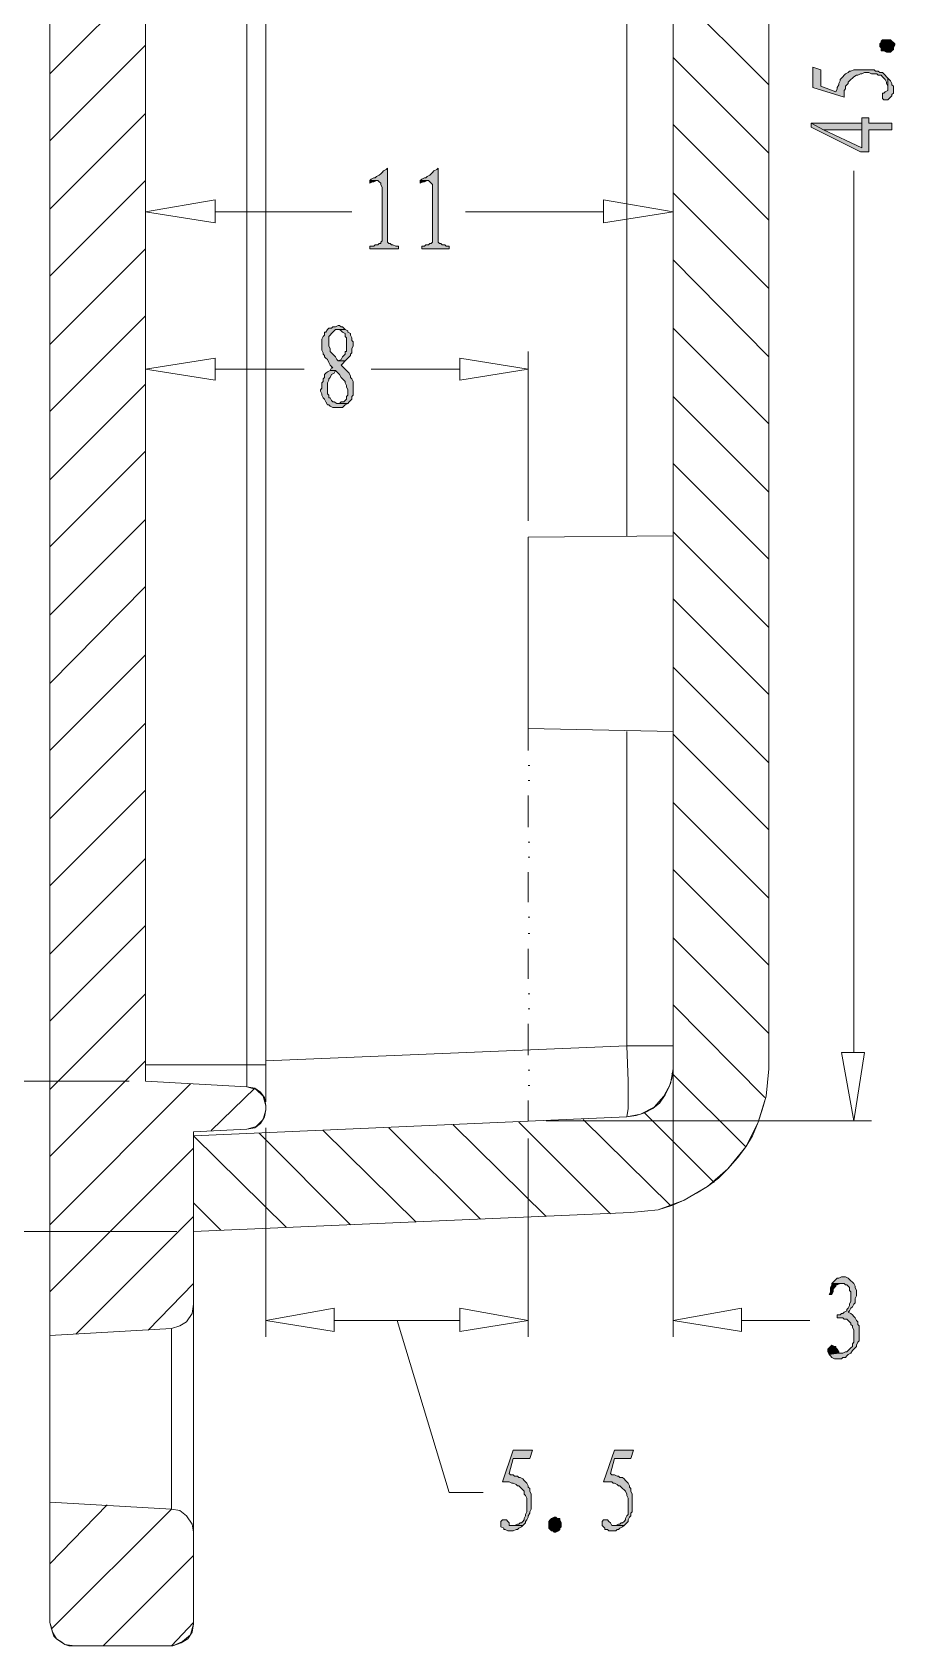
# Model space of a CAD drawing. Header units: millimetres. Extents: x 0 to 282, y 0 to 196.
# Drawn here: x 18.72 to 45.42, y 72.35 to 122.32 of the extents above; entities that cross this region are included whole.
import ezdxf

# ---------------------------------------------------------------- set-up
doc = ezdxf.new("R2010")
doc.units = ezdxf.units.MM

msp = doc.modelspace()

# ---------------------------------------------------------------- hatches: boundary and pattern name
h = msp.add_hatch(color=42)
h.dxf.hatch_style = 2
h.paths.add_polyline_path([(45.381227, 122.004561), (45.423561, 121.962227), (45.423561, 121.919894), (45.381227, 121.835228), (45.381227, 121.792894), (45.338894, 121.750561), (45.296561, 121.708227), (45.211894, 121.708227), (45.169561, 121.708227), (45.084894, 121.750561), (45.000227, 121.750561), (45.000227, 121.792894), (45.000227, 121.835228), (44.957894, 121.877561), (44.957894, 121.962227), (45.000227, 122.004561), (45.000227, 122.046894), (45.042561, 122.089227), (45.127227, 122.089227), (45.169561, 122.089227), (45.254227, 122.089227), (45.296561, 122.089227), (45.338894, 122.046894)])
h = msp.add_hatch(color=42)
h.dxf.hatch_style = 2
h.paths.add_polyline_path([(42.883561, 121.242561), (42.883561, 120.607561), (43.857227, 120.311227), (43.857227, 120.395894), (43.857227, 120.438227), (43.857227, 120.522894), (43.899561, 120.565227), (43.899561, 120.649894), (43.941894, 120.692228), (43.984227, 120.734561), (43.984227, 120.776894), (44.026561, 120.819227), (44.068894, 120.861561), (44.111227, 120.903894), (44.153561, 120.946227), (44.238227, 120.988561), (44.280561, 120.988561), (44.365227, 121.030894), (44.407561, 121.030894), (44.492227, 121.073227), (44.576894, 121.073227), (44.619227, 121.073227), (44.703894, 121.030894), (44.788561, 121.030894), (44.873227, 121.030894), (44.915561, 120.988561), (45.000227, 120.988561), (45.042561, 120.946227), (45.084894, 120.903894), (45.127227, 120.861561), (45.169561, 120.776894), (45.169561, 120.734561), (45.211894, 120.649894), (45.211894, 120.607561), (45.211894, 120.522894), (45.211894, 120.903894), (45.169561, 120.946227), (45.127227, 120.988561), (45.084894, 121.030894), (45.042561, 121.073227), (44.957894, 121.073227), (44.915561, 121.115561), (44.830894, 121.115561), (44.788561, 121.157894), (44.703894, 121.157894), (44.619227, 121.157894), (44.534561, 121.157894), (44.449894, 121.157894), (44.365227, 121.157894), (44.280561, 121.157894), (44.238227, 121.157894), (44.153561, 121.157894), (44.068894, 121.115561), (44.026561, 121.115561), (43.984227, 121.073227), (43.899561, 121.030894), (43.857227, 120.988561), (43.814894, 120.946227), (43.772561, 120.903894), (43.730227, 120.861561), (43.730227, 120.819227), (43.687894, 120.734561), (43.687894, 120.692228), (43.645561, 120.607561), (43.645561, 120.565227), (43.603227, 120.480561), (43.137561, 120.649894), (43.137561, 121.157894)])
h = msp.add_hatch(color=42)
h.dxf.hatch_style = 2
h.paths.add_polyline_path([(45.042561, 120.353561), (45.042561, 120.311227), (45.042561, 120.268894), (45.084894, 120.226561), (45.169561, 120.226561), (45.211894, 120.226561), (45.254227, 120.268894), (45.296561, 120.311227), (45.338894, 120.353561), (45.338894, 120.395894), (45.381227, 120.438227), (45.381227, 120.522894), (45.381227, 120.607561), (45.381227, 120.649894), (45.338894, 120.692228), (45.338894, 120.734561), (45.296561, 120.819227), (45.254227, 120.861561), (45.211894, 120.903894), (45.211894, 120.522894), (45.127227, 120.480561), (45.084894, 120.438227), (45.042561, 120.438227), (45.042561, 120.395894)])
h = msp.add_hatch(color=42)
h.dxf.hatch_style = 2
h.paths.add_polyline_path([(42.841227, 119.506894), (42.841227, 119.379894), (44.365227, 118.617894), (44.619227, 118.617894), (44.619227, 119.295227), (45.338894, 119.295227), (45.338894, 119.506894), (44.619227, 119.506894), (44.619227, 119.676227), (44.407561, 119.676227), (44.407561, 119.506894), (44.407561, 118.744894), (43.222227, 119.295227)])
h = msp.add_hatch(color=42)
h.dxf.hatch_style = 2
h.paths.add_polyline_path([(42.841227, 119.506894), (43.222227, 119.295227), (44.407561, 119.295227), (44.407561, 118.744894), (44.407561, 119.506894)])
h = msp.add_hatch(color=42)
h.dxf.hatch_style = 2
h.paths.add_polyline_path([(29.717894, 118.109894), (29.675561, 118.067561), (29.590894, 118.025228), (29.548561, 117.982894), (29.506227, 117.940561), (29.463894, 117.898227), (29.379227, 117.855894), (29.336894, 117.813561), (29.294561, 117.813561), (29.209894, 117.771227), (29.167561, 117.728894), (29.421561, 117.728894), (29.463894, 117.686561), (29.506227, 117.644227), (29.506227, 117.601894), (29.548561, 117.517227), (29.548561, 115.866227), (29.506227, 115.823894), (29.506227, 115.781561), (29.463894, 115.781561), (29.421561, 115.739227), (29.336894, 115.739227), (29.294561, 115.696894), (29.167561, 115.696894), (29.167561, 115.612227), (30.056561, 115.612227), (30.056561, 115.696894), (29.971894, 115.696894), (29.887227, 115.739227), (29.844894, 115.739227), (29.802561, 115.781561), (29.760227, 115.781561), (29.717894, 115.823894), (29.717894, 115.866227)])
h = msp.add_hatch(color=42)
h.dxf.hatch_style = 2
h.paths.add_polyline_path([(31.284227, 118.109894), (31.241894, 118.067561), (31.157227, 118.025228), (31.114894, 117.982894), (31.072561, 117.940561), (31.030227, 117.898227), (30.945561, 117.855894), (30.903227, 117.813561), (30.860894, 117.813561), (30.776227, 117.771227), (30.733894, 117.728894), (30.987894, 117.728894), (31.030227, 117.686561), (31.072561, 117.644227), (31.114894, 117.601894), (31.114894, 117.517227), (31.114894, 115.866227), (31.114894, 115.823894), (31.072561, 115.781561), (31.030227, 115.781561), (30.987894, 115.739227), (30.903227, 115.739227), (30.860894, 115.696894), (30.776227, 115.696894), (30.776227, 115.612227), (31.622894, 115.612227), (31.622894, 115.696894), (31.538228, 115.696894), (31.495894, 115.739227), (31.411227, 115.739227), (31.368894, 115.781561), (31.326561, 115.781561), (31.284227, 115.823894), (31.284227, 115.866227)])
h = msp.add_hatch(color=42)
h.dxf.hatch_style = 2
h.paths.add_polyline_path([(29.167561, 117.728894), (29.167561, 117.644227), (29.252228, 117.686561), (29.294561, 117.686561), (29.379227, 117.728894), (29.421561, 117.728894)])
h = msp.add_hatch(color=42)
h.dxf.hatch_style = 2
h.paths.add_polyline_path([(30.733894, 117.728894), (30.733894, 117.644227), (30.818561, 117.686561), (30.860894, 117.686561), (30.945561, 117.728894), (30.987894, 117.728894)])
h = msp.add_hatch(color=42)
h.dxf.hatch_style = 2
h.paths.add_polyline_path([(28.194, 113.241561), (28.109333, 113.199227), (28.067, 113.199227), (28.024667, 113.199227), (27.982333, 113.156894), (27.897667, 113.156894), (27.855333, 113.114561), (27.813, 113.029894), (27.770667, 113.029894), (27.770667, 112.945227), (27.728333, 112.902894), (27.686, 112.818228), (27.686, 112.775894), (27.686, 112.691228), (27.686, 112.648894), (27.686, 112.564227), (27.686, 112.479561), (27.728333, 112.394894), (27.728333, 112.352561), (27.770667, 112.310228), (27.770667, 112.267894), (27.813, 112.225561), (27.855333, 112.183227), (27.897667, 112.098561), (27.94, 112.013894), (28.024667, 111.929227), (27.982333, 111.929227), (27.94, 111.844561), (28.109333, 111.844561), (28.151667, 111.802227), (28.194, 111.759894), (28.236228, 111.717561), (28.278561, 111.632894), (28.320894, 111.590561), (28.363227, 111.548228), (28.405561, 111.505894), (28.405561, 111.463561), (28.447894, 111.378894), (28.447894, 111.336561), (28.490228, 111.251894), (28.490228, 111.167228), (28.490228, 111.082561), (28.447894, 111.040227), (28.447894, 110.955561), (28.405561, 110.913227), (28.363227, 110.870894), (28.278561, 110.870894), (28.236228, 110.828561), (28.151667, 110.828561), (28.490228, 110.828561), (28.532561, 110.870894), (28.574894, 110.913227), (28.617228, 110.955561), (28.617228, 111.040227), (28.659561, 111.082561), (28.659561, 111.167228), (28.659561, 111.251894), (28.659561, 111.294227), (28.659561, 111.378894), (28.659561, 111.463561), (28.659561, 111.505894), (28.617228, 111.590561), (28.574894, 111.632894), (28.574894, 111.675227), (28.532561, 111.759894), (28.490228, 111.802227), (28.405561, 111.886894), (28.363227, 111.929227), (28.278561, 112.013894), (28.320894, 112.056227), (28.405561, 112.140894), (28.194, 112.140894), (28.151667, 112.183227), (28.109333, 112.267894), (28.067, 112.310228), (28.024667, 112.352561), (27.982333, 112.394894), (27.94, 112.437227), (27.94, 112.479561), (27.94, 112.521894), (27.897667, 112.606561), (27.897667, 112.648894), (27.897667, 112.733561), (27.897667, 112.818228), (27.897667, 112.902894), (27.94, 112.945227), (27.982333, 112.987561), (28.024667, 113.029894), (28.067, 113.072228), (28.109333, 113.114561), (28.194, 113.114561), (28.405561, 113.114561), (28.363227, 113.156894), (28.320894, 113.199227), (28.278561, 113.199227), (28.236228, 113.241561)])
h = msp.add_hatch(color=42)
h.dxf.hatch_style = 2
h.paths.add_polyline_path([(28.405561, 113.114561), (28.194, 113.114561), (28.236228, 113.114561), (28.278561, 113.072228), (28.320894, 113.029894), (28.405561, 112.987561), (28.405561, 112.902894), (28.447894, 112.860561), (28.447894, 112.775894), (28.447894, 112.733561), (28.447894, 112.648894), (28.447894, 112.606561), (28.447894, 112.521894), (28.447894, 112.437227), (28.405561, 112.437227), (28.405561, 112.352561), (28.363227, 112.310228), (28.320894, 112.267894), (28.278561, 112.183227), (28.194, 112.140894), (28.405561, 112.140894), (28.447894, 112.183227), (28.490228, 112.225561), (28.532561, 112.267894), (28.574894, 112.310228), (28.574894, 112.352561), (28.617228, 112.394894), (28.617228, 112.479561), (28.617228, 112.521894), (28.659561, 112.606561), (28.659561, 112.691228), (28.659561, 112.733561), (28.617228, 112.775894), (28.617228, 112.860561), (28.574894, 112.945227), (28.574894, 112.987561), (28.490228, 113.029894), (28.490228, 113.072228)])
h = msp.add_hatch(color=42)
h.dxf.hatch_style = 2
h.paths.add_polyline_path([(27.94, 111.844561), (27.855333, 111.802227), (27.813, 111.759894), (27.770667, 111.717561), (27.770667, 111.632894), (27.728333, 111.590561), (27.728333, 111.505894), (27.686, 111.463561), (27.686, 111.378894), (27.686, 111.294227), (27.643667, 111.251894), (27.643667, 111.209561), (27.686, 111.124894), (27.686, 111.082561), (27.728333, 110.997894), (27.770667, 110.955561), (27.813, 110.870894), (27.855333, 110.786227), (27.897667, 110.786227), (27.94, 110.743894), (28.024667, 110.701561), (28.067, 110.701561), (28.151667, 110.701561), (28.194, 110.701561), (28.236228, 110.701561), (28.320894, 110.701561), (28.363227, 110.743894), (28.405561, 110.786227), (28.490228, 110.828561), (28.151667, 110.828561), (28.067, 110.870894), (28.024667, 110.870894), (27.982333, 110.913227), (27.94, 110.997894), (27.897667, 110.997894), (27.897667, 111.082561), (27.855333, 111.124894), (27.855333, 111.209561), (27.855333, 111.294227), (27.855333, 111.336561), (27.855333, 111.421227), (27.855333, 111.463561), (27.897667, 111.548228), (27.897667, 111.590561), (27.94, 111.632894), (27.982333, 111.717561), (28.067, 111.759894), (28.109333, 111.844561)])
h = msp.add_hatch(color=42)
h.dxf.hatch_style = 2
h.paths.add_polyline_path([(43.814894, 83.777561), (43.772561, 83.777561), (43.687894, 83.735227), (43.645561, 83.735227), (43.603227, 83.692894), (43.560894, 83.650561), (43.518561, 83.608227), (43.476228, 83.565894), (43.772561, 83.565894), (43.857227, 83.565894), (43.899561, 83.523561), (43.941894, 83.523561), (43.984227, 83.481227), (44.026561, 83.438894), (44.026561, 83.354228), (44.068894, 83.311894), (44.068894, 83.227227), (44.068894, 83.142561), (44.068894, 83.057894), (44.068894, 83.015561), (44.026561, 82.930894), (44.026561, 82.888561), (43.984227, 82.803894), (43.941894, 82.761561), (43.941894, 82.719227), (43.857227, 82.676894), (43.814894, 82.634561), (43.772561, 82.634561), (43.730227, 82.592227), (43.645561, 82.592227), (43.645561, 82.507561), (43.730227, 82.507561), (43.814894, 82.507561), (43.857227, 82.465227), (43.941894, 82.465227), (43.984227, 82.422894), (44.026561, 82.380561), (44.068894, 82.338227), (44.068894, 82.295894), (44.111227, 82.253561), (44.111227, 82.211228), (44.153561, 82.126561), (44.153561, 82.041894), (44.153561, 81.957227), (44.153561, 81.914894), (44.153561, 81.830227), (44.153561, 81.745561), (44.111227, 81.703227), (44.111227, 81.618561), (44.068894, 81.576228), (44.026561, 81.533894), (43.984227, 81.491561), (43.941894, 81.449227), (43.899561, 81.449227), (43.814894, 81.406894), (43.772561, 81.406894), (43.687894, 81.406894), (43.391561, 81.364561), (43.433894, 81.322227), (43.476228, 81.279894), (43.560894, 81.237561), (43.603227, 81.237561), (43.687894, 81.237561), (43.730227, 81.237561), (43.772561, 81.237561), (43.814894, 81.279894), (43.899561, 81.279894), (43.941894, 81.322227), (43.984227, 81.364561), (44.068894, 81.406894), (44.111227, 81.491561), (44.195894, 81.576228), (44.238227, 81.618561), (44.238227, 81.660894), (44.280561, 81.745561), (44.322894, 81.787894), (44.322894, 81.872561), (44.322894, 81.914894), (44.322894, 81.999561), (44.322894, 82.084227), (44.322894, 82.168894), (44.322894, 82.253561), (44.280561, 82.295894), (44.280561, 82.380561), (44.238227, 82.422894), (44.195894, 82.507561), (44.153561, 82.549894), (44.111227, 82.592227), (44.068894, 82.634561), (43.984227, 82.676894), (44.026561, 82.719227), (44.068894, 82.803894), (44.111227, 82.846227), (44.153561, 82.930894), (44.195894, 82.973227), (44.195894, 83.057894), (44.195894, 83.100227), (44.238227, 83.184894), (44.238227, 83.227227), (44.238227, 83.269561), (44.238227, 83.354228), (44.195894, 83.438894), (44.195894, 83.481227), (44.153561, 83.565894), (44.111227, 83.608227), (44.068894, 83.650561), (44.026561, 83.692894), (43.984227, 83.735227), (43.899561, 83.777561)])
h = msp.add_hatch(color=42)
h.dxf.hatch_style = 2
h.paths.add_polyline_path([(43.476228, 83.565894), (43.476228, 83.523561), (43.433894, 83.438894), (43.433894, 83.354228), (43.433894, 83.311894), (43.391561, 83.227227), (43.476228, 83.227227), (43.518561, 83.311894), (43.518561, 83.396561), (43.560894, 83.438894), (43.603227, 83.481227), (43.603227, 83.523561), (43.645561, 83.523561), (43.730227, 83.565894), (43.772561, 83.565894)])
h = msp.add_hatch(color=42)
h.dxf.hatch_style = 2
h.paths.add_polyline_path([(43.476228, 81.660894), (43.433894, 81.618561), (43.391561, 81.576228), (43.349227, 81.533894), (43.349227, 81.449227), (43.391561, 81.364561), (43.687894, 81.406894), (43.687894, 81.449227), (43.645561, 81.533894), (43.603227, 81.576228), (43.603227, 81.618561), (43.560894, 81.618561)])
h = msp.add_hatch(color=42)
h.dxf.hatch_style = 2
h.paths.add_polyline_path([(34.205227, 78.401227), (33.612561, 78.401227), (33.273894, 77.427561), (33.358561, 77.427561), (33.443227, 77.427561), (33.485561, 77.427561), (33.570227, 77.385227), (33.612561, 77.385227), (33.697227, 77.342894), (33.739561, 77.300561), (33.781894, 77.300561), (33.824227, 77.258228), (33.866561, 77.215894), (33.908894, 77.173561), (33.951227, 77.131227), (33.951227, 77.046561), (33.993561, 77.004228), (34.035894, 76.919561), (34.035894, 76.877228), (34.035894, 76.792561), (34.035894, 76.707894), (34.035894, 76.623227), (34.035894, 76.580894), (34.035894, 76.496227), (33.993561, 76.411561), (33.993561, 76.369227), (33.951227, 76.284561), (33.951227, 76.242227), (33.908894, 76.199894), (33.866561, 76.157561), (33.824227, 76.157561), (33.781894, 76.115228), (33.739561, 76.115228), (33.654894, 76.072894), (33.570227, 76.072894), (33.485561, 76.072894), (33.908894, 76.072894), (33.951227, 76.115228), (33.993561, 76.157561), (33.993561, 76.199894), (34.035894, 76.242227), (34.078227, 76.326894), (34.078227, 76.369227), (34.120561, 76.453894), (34.120561, 76.496227), (34.162894, 76.580894), (34.162894, 76.665561), (34.162894, 76.750227), (34.162894, 76.834894), (34.162894, 76.919561), (34.162894, 76.961894), (34.162894, 77.046561), (34.120561, 77.131227), (34.120561, 77.215894), (34.078227, 77.258228), (34.078227, 77.300561), (34.035894, 77.385227), (33.993561, 77.427561), (33.951227, 77.469894), (33.908894, 77.512227), (33.824227, 77.554561), (33.781894, 77.554561), (33.739561, 77.596894), (33.654894, 77.596894), (33.612561, 77.639227), (33.527894, 77.639227), (33.485561, 77.681561), (33.612561, 78.147228), (34.120561, 78.147228)])
h = msp.add_hatch(color=42)
h.dxf.hatch_style = 2
h.paths.add_polyline_path([(37.337894, 78.401227), (36.745227, 78.401227), (36.406561, 77.427561), (36.448894, 77.427561), (36.491227, 77.427561), (36.575894, 77.427561), (36.660561, 77.427561), (36.702894, 77.385227), (36.745227, 77.385227), (36.829894, 77.342894), (36.872227, 77.300561), (36.914561, 77.300561), (36.956894, 77.258228), (36.999227, 77.215894), (37.041561, 77.173561), (37.083894, 77.131227), (37.126227, 77.046561), (37.126227, 77.004228), (37.168561, 76.919561), (37.168561, 76.877228), (37.168561, 76.792561), (37.168561, 76.707894), (37.168561, 76.623227), (37.168561, 76.580894), (37.168561, 76.496227), (37.168561, 76.411561), (37.126227, 76.369227), (37.083894, 76.284561), (37.083894, 76.242227), (37.041561, 76.199894), (36.999227, 76.157561), (36.956894, 76.157561), (36.914561, 76.115228), (36.872227, 76.115228), (36.787561, 76.072894), (36.702894, 76.072894), (36.660561, 76.072894), (37.041561, 76.072894), (37.083894, 76.115228), (37.126227, 76.157561), (37.168561, 76.199894), (37.168561, 76.242227), (37.210894, 76.326894), (37.253227, 76.369227), (37.253227, 76.453894), (37.295561, 76.496227), (37.295561, 76.580894), (37.295561, 76.665561), (37.295561, 76.750227), (37.295561, 76.834894), (37.295561, 76.919561), (37.295561, 76.961894), (37.295561, 77.046561), (37.253227, 77.131227), (37.253227, 77.215894), (37.210894, 77.258228), (37.210894, 77.300561), (37.168561, 77.385227), (37.126227, 77.427561), (37.083894, 77.469894), (37.041561, 77.512227), (36.999227, 77.554561), (36.914561, 77.554561), (36.872227, 77.596894), (36.829894, 77.596894), (36.745227, 77.639227), (36.660561, 77.639227), (36.618227, 77.681561), (36.745227, 78.147228), (37.253227, 78.147228)])
h = msp.add_hatch(color=42)
h.dxf.hatch_style = 2
h.paths.add_polyline_path([(33.358561, 76.242227), (33.273894, 76.242227), (33.231561, 76.199894), (33.231561, 76.115228), (33.231561, 76.072894), (33.231561, 76.030561), (33.316227, 75.988227), (33.316227, 75.945894), (33.358561, 75.945894), (33.443227, 75.903561), (33.485561, 75.903561), (33.570227, 75.903561), (33.612561, 75.903561), (33.697227, 75.945894), (33.739561, 75.945894), (33.781894, 75.988227), (33.866561, 76.030561), (33.908894, 76.072894), (33.485561, 76.072894), (33.485561, 76.157561), (33.443227, 76.199894), (33.400894, 76.242227)])
h = msp.add_hatch(color=42)
h.dxf.hatch_style = 2
h.paths.add_polyline_path([(35.009561, 75.903561), (34.924894, 75.861228), (34.882561, 75.861228), (34.840227, 75.903561), (34.797894, 75.903561), (34.755561, 75.945894), (34.713227, 75.988227), (34.713227, 76.072894), (34.713227, 76.115228), (34.713227, 76.199894), (34.755561, 76.242227), (34.797894, 76.284561), (34.882561, 76.326894), (34.924894, 76.326894), (34.967227, 76.284561), (35.051894, 76.284561), (35.051894, 76.242227), (35.094227, 76.157561), (35.094227, 76.115228), (35.094227, 76.030561), (35.051894, 75.988227), (35.051894, 75.945894)])
h = msp.add_hatch(color=42)
h.dxf.hatch_style = 2
h.paths.add_polyline_path([(36.491227, 76.242227), (36.406561, 76.242227), (36.364227, 76.199894), (36.364227, 76.115228), (36.364227, 76.072894), (36.406561, 76.030561), (36.448894, 75.988227), (36.448894, 75.945894), (36.533561, 75.945894), (36.575894, 75.903561), (36.660561, 75.903561), (36.745227, 75.903561), (36.787561, 75.903561), (36.829894, 75.945894), (36.872227, 75.945894), (36.914561, 75.988227), (36.999227, 76.030561), (37.041561, 76.072894), (36.660561, 76.072894), (36.618227, 76.157561), (36.575894, 76.199894), (36.533561, 76.242227)])

# ---------------------------------------------------------------- linework, layer by layer
at = {"color": 0, "lineweight": 0}
for points in [[(19.261667, 73.067227), (19.261667, 171.407561)], [(25.950333, 155.405561), (25.950333, 155.532561), (25.908, 155.744227), (25.781, 155.913561), (25.611667, 156.082894), (25.357667, 156.125227), (23.706667, 156.209894), (23.706667, 161.543894), (23.664333, 161.840227), (23.495, 162.051894), (23.283333, 162.221227), (23.029333, 162.305894), (19.261667, 162.475227), (19.261667, 81.957227), (23.029333, 82.168894)], [(37.253227, 158.707561), (23.706667, 159.300228), (23.706667, 156.336894), (37.126227, 155.744227), (37.422561, 155.701894), (37.676561, 155.617227), (37.930561, 155.490228), (38.142227, 155.278561), (38.311561, 155.066894), (38.438561, 154.812894), (38.523227, 154.558894), (38.565561, 154.262561), (38.565561, 90.212227)], [(25.950333, 88.942228), (25.950333, 89.069227), (25.908, 89.323227), (25.781, 89.492561), (25.611667, 89.619561), (25.357667, 89.661894), (22.225, 89.831227), (22.225, 154.643561), (25.357667, 154.812894)], [(22.225, 89.831227), (22.225, 154.643561)], [(23.706667, 85.174561), (37.253227, 85.767227), (37.676561, 85.809561), (38.099894, 85.851894), (38.523227, 85.978894), (38.904227, 86.148227), (39.285227, 86.359894), (39.623894, 86.571561), (39.962561, 86.825561), (40.258894, 87.121894), (40.555227, 87.460561), (40.809227, 87.799227), (41.020894, 88.137894), (41.190227, 88.561227), (41.317227, 88.942228), (41.444227, 89.365561), (41.486561, 89.788894), (41.528894, 90.212227), (41.528894, 154.262561)], [(38.565561, 154.262561), (38.565561, 90.212227)], [(41.528894, 154.262561), (41.528894, 90.212227)], [(25.357667, 147.065894), (25.357667, 89.661894)], [(25.950333, 89.196227), (25.950333, 147.065894)], [(37.126227, 106.722227), (37.126227, 144.144894)], [(38.565561, 106.722227), (34.078227, 106.679894)], [(34.078227, 100.753227), (34.078227, 106.679894)], [(38.565561, 100.668561), (34.078227, 100.753227)], [(37.126227, 90.931894), (37.126227, 100.668561)], [(37.126227, 90.931894), (25.950333, 90.466228)], [(37.126227, 88.730561), (37.168561, 88.984561), (37.168561, 89.280894), (37.168561, 89.831227), (37.126227, 90.931894)], [(38.565561, 90.931894), (37.126227, 90.931894)], [(25.950333, 90.339227), (22.225, 90.339227)], [(37.126227, 88.730561), (37.549561, 88.815227), (37.972894, 89.026894), (38.269227, 89.365561), (38.480894, 89.746561), (38.565561, 90.212227)], [(37.126227, 88.730561), (37.422561, 88.772894), (37.676561, 88.857561), (37.930561, 88.984561), (38.142227, 89.153894), (38.311561, 89.407894), (38.438561, 89.661894), (38.523227, 89.915894), (38.565561, 90.212227)], [(37.253227, 85.767227), (38.099894, 85.851894), (38.904227, 86.148227), (39.623894, 86.571561), (40.258894, 87.121894), (40.809227, 87.799227), (41.190227, 88.561227), (41.444227, 89.365561), (41.528894, 90.212227)], [(22.225, 89.831227), (25.357667, 89.661894)], [(25.950333, 89.069227), (25.865667, 89.365561), (25.654, 89.577227), (25.357667, 89.661894)], [(25.950333, 88.942228), (25.950333, 89.069227)], [(23.706667, 88.137894), (37.126227, 88.730561)], [(37.126227, 88.730561), (23.706667, 88.137894), (23.706667, 85.174561)], [(25.357667, 88.349561), (25.654, 88.434227), (25.865667, 88.645894), (25.950333, 88.942228)], [(25.950333, 88.942228), (25.908, 88.730561), (25.781, 88.518894), (25.611667, 88.391894), (25.357667, 88.349561)], [(25.357667, 88.349561), (23.706667, 88.264894)], [(25.357667, 88.349561), (23.706667, 88.264894)], [(23.706667, 73.024894), (23.706667, 88.264894)], [(23.706667, 82.930894), (23.706667, 88.264894)], [(23.706667, 85.174561), (37.253227, 85.767227)], [(23.029333, 82.168894), (23.283333, 82.253561), (23.495, 82.380561), (23.664333, 82.634561), (23.706667, 82.930894)], [(23.706667, 82.930894), (23.664333, 82.634561), (23.495, 82.380561), (23.283333, 82.253561), (23.029333, 82.168894)], [(23.029333, 82.168894), (19.261667, 81.957227)], [(23.029333, 82.168894), (23.029333, 76.580894)], [(23.029333, 76.580894), (19.261667, 76.792561)], [(23.706667, 75.861228), (23.664333, 76.115228), (23.495, 76.369227), (23.283333, 76.538561), (23.029333, 76.580894), (19.261667, 76.792561), (19.261667, 73.067227), (19.304, 72.940228), (19.346333, 72.770894), (19.388667, 72.643894), (19.473333, 72.559227), (19.600333, 72.474561), (19.727333, 72.389894), (19.854333, 72.347561), (20.023667, 72.347561), (23.071667, 72.347561)], [(23.706667, 75.861228), (23.664333, 76.115228), (23.495, 76.369227), (23.283333, 76.538561), (23.029333, 76.580894)], [(23.706667, 73.024894), (23.706667, 75.861228)], [(19.261667, 73.067227), (19.346333, 72.770894), (19.473333, 72.559227), (19.727333, 72.389894), (20.023667, 72.347561)], [(23.071667, 72.347561), (23.368, 72.474561), (23.622, 72.686228), (23.706667, 73.024894)], [(23.706667, 73.024894), (23.664333, 72.770894), (23.537333, 72.559227), (23.325667, 72.432227), (23.071667, 72.347561)], [(23.071667, 72.347561), (20.023667, 72.347561)]]:
    msp.add_lwpolyline(points, dxfattribs=at)
at = {"color": 40, "lineweight": 0}
for points in [[(22.225, 123.994227), (19.261667, 121.030894)], [(41.528894, 120.692228), (38.565561, 123.655561)], [(22.225, 121.919894), (19.261667, 118.956561)], [(41.528894, 118.575561), (38.565561, 121.538894)], [(22.225, 119.803227), (19.261667, 116.839894)], [(41.528894, 116.501228), (38.565561, 119.464561)], [(22.225, 117.728894), (19.261667, 114.765561)], [(41.528894, 114.384561), (38.565561, 117.347894)], [(22.225, 115.612227), (19.261667, 112.648894)], [(41.528894, 112.267894), (38.565561, 115.273561)], [(22.225, 113.537894), (19.261667, 110.574561)], [(41.528894, 110.193561), (38.565561, 113.156894)], [(22.225, 111.421227), (19.261667, 108.457894)], [(41.528894, 108.076894), (38.565561, 111.040227)], [(22.225, 109.346894), (19.261667, 106.383561)], [(41.528894, 106.002561), (38.565561, 108.965894)], [(22.225, 107.230227), (19.261667, 104.266894)], [(41.528894, 103.885894), (38.565561, 106.849227)], [(22.225, 105.155894), (19.261667, 102.150228)], [(41.528894, 101.811561), (38.565561, 104.774894)], [(22.225, 103.039227), (19.261667, 100.075894)], [(41.528894, 99.694894), (38.565561, 102.658227)], [(22.225, 100.922561), (19.261667, 97.959227)], [(41.528894, 97.620561), (38.565561, 100.583894)], [(22.225, 98.848227), (19.261667, 95.884894)], [(41.528894, 95.503894), (38.565561, 98.467227)], [(22.225, 96.731561), (19.261667, 93.768227)], [(41.528894, 93.429561), (38.565561, 96.392894)], [(22.225, 94.657227), (19.261667, 91.693894)], [(41.528894, 91.312894), (38.565561, 94.276228)], [(22.225, 92.540561), (19.261667, 89.577227)], [(41.401894, 89.323227), (38.565561, 92.201894)], [(22.225, 90.466228), (19.261667, 87.502894)], [(40.809227, 87.799227), (38.523227, 90.085228)], [(23.622, 89.746561), (19.261667, 85.386227)], [(25.611667, 89.619561), (24.257, 88.307227)], [(34.628561, 85.640228), (31.749894, 88.476561)], [(36.618227, 85.724894), (33.781894, 88.561227)], [(38.480894, 85.978894), (35.771561, 88.645894)], [(39.835561, 86.698561), (37.676561, 88.857561)], [(26.585333, 85.301561), (23.706667, 88.137894)], [(28.574894, 85.386227), (25.738667, 88.222561)], [(30.606894, 85.470894), (27.728333, 88.307227)], [(32.596561, 85.555561), (29.760227, 88.391894)], [(23.706667, 87.756894), (19.261667, 83.311894)], [(24.553333, 85.216894), (23.706667, 86.063561)], [(23.706667, 85.640228), (20.066, 81.999561)], [(23.706667, 83.565894), (22.309667, 82.126561)], [(21.039667, 76.707894), (19.261667, 74.887561)], [(23.029333, 76.580894), (19.304, 72.855561)], [(23.706667, 75.141561), (20.912667, 72.347561)], [(23.706667, 73.067227), (23.029333, 72.347561)]]:
    msp.add_lwpolyline(points, dxfattribs=at)
at = {"color": 42, "lineweight": 0}
for points in [[(45.381227, 122.004561), (45.423561, 121.962227), (45.423561, 121.919894), (45.381227, 121.835228), (45.381227, 121.792894), (45.338894, 121.750561), (45.296561, 121.708227), (45.211894, 121.708227), (45.169561, 121.708227), (45.084894, 121.750561), (45.000227, 121.750561), (45.000227, 121.792894), (45.000227, 121.835228), (44.957894, 121.877561), (44.957894, 121.962227), (45.000227, 122.004561), (45.000227, 122.046894), (45.042561, 122.089227), (45.127227, 122.089227), (45.169561, 122.089227), (45.254227, 122.089227), (45.296561, 122.089227), (45.338894, 122.046894)], [(42.883561, 121.242561), (42.883561, 120.607561), (43.857227, 120.311227), (43.857227, 120.395894), (43.857227, 120.438227), (43.857227, 120.522894), (43.899561, 120.565227), (43.899561, 120.649894), (43.941894, 120.692228), (43.984227, 120.734561), (43.984227, 120.776894), (44.026561, 120.819227), (44.068894, 120.861561), (44.111227, 120.903894), (44.153561, 120.946227), (44.238227, 120.988561), (44.280561, 120.988561), (44.365227, 121.030894), (44.407561, 121.030894), (44.492227, 121.073227), (44.576894, 121.073227), (44.619227, 121.073227), (44.703894, 121.030894), (44.788561, 121.030894), (44.873227, 121.030894), (44.915561, 120.988561), (45.000227, 120.988561), (45.042561, 120.946227), (45.084894, 120.903894), (45.127227, 120.861561), (45.169561, 120.776894), (45.169561, 120.734561), (45.211894, 120.649894), (45.211894, 120.607561), (45.211894, 120.522894), (45.211894, 120.903894), (45.169561, 120.946227), (45.127227, 120.988561), (45.084894, 121.030894), (45.042561, 121.073227), (44.957894, 121.073227), (44.915561, 121.115561), (44.830894, 121.115561), (44.788561, 121.157894), (44.703894, 121.157894), (44.619227, 121.157894), (44.534561, 121.157894), (44.449894, 121.157894), (44.365227, 121.157894), (44.280561, 121.157894), (44.238227, 121.157894), (44.153561, 121.157894), (44.068894, 121.115561), (44.026561, 121.115561), (43.984227, 121.073227), (43.899561, 121.030894), (43.857227, 120.988561), (43.814894, 120.946227), (43.772561, 120.903894), (43.730227, 120.861561), (43.730227, 120.819227), (43.687894, 120.734561), (43.687894, 120.692228), (43.645561, 120.607561), (43.645561, 120.565227), (43.603227, 120.480561), (43.137561, 120.649894), (43.137561, 121.157894)], [(45.042561, 120.353561), (45.042561, 120.311227), (45.042561, 120.268894), (45.084894, 120.226561), (45.169561, 120.226561), (45.211894, 120.226561), (45.254227, 120.268894), (45.296561, 120.311227), (45.338894, 120.353561), (45.338894, 120.395894), (45.381227, 120.438227), (45.381227, 120.522894), (45.381227, 120.607561), (45.381227, 120.649894), (45.338894, 120.692228), (45.338894, 120.734561), (45.296561, 120.819227), (45.254227, 120.861561), (45.211894, 120.903894), (45.211894, 120.522894), (45.127227, 120.480561), (45.084894, 120.438227), (45.042561, 120.438227), (45.042561, 120.395894)], [(42.841227, 119.506894), (42.841227, 119.379894), (44.365227, 118.617894), (44.619227, 118.617894), (44.619227, 119.295227), (45.338894, 119.295227), (45.338894, 119.506894), (44.619227, 119.506894), (44.619227, 119.676227), (44.407561, 119.676227), (44.407561, 119.506894), (44.407561, 118.744894), (43.222227, 119.295227)], [(42.841227, 119.506894), (43.222227, 119.295227), (44.407561, 119.295227), (44.407561, 118.744894), (44.407561, 119.506894)], [(29.717894, 118.109894), (29.675561, 118.067561), (29.590894, 118.025228), (29.548561, 117.982894), (29.506227, 117.940561), (29.463894, 117.898227), (29.379227, 117.855894), (29.336894, 117.813561), (29.294561, 117.813561), (29.209894, 117.771227), (29.167561, 117.728894), (29.421561, 117.728894), (29.463894, 117.686561), (29.506227, 117.644227), (29.506227, 117.601894), (29.548561, 117.517227), (29.548561, 115.866227), (29.506227, 115.823894), (29.506227, 115.781561), (29.463894, 115.781561), (29.421561, 115.739227), (29.336894, 115.739227), (29.294561, 115.696894), (29.167561, 115.696894), (29.167561, 115.612227), (30.056561, 115.612227), (30.056561, 115.696894), (29.971894, 115.696894), (29.887227, 115.739227), (29.844894, 115.739227), (29.802561, 115.781561), (29.760227, 115.781561), (29.717894, 115.823894), (29.717894, 115.866227)], [(31.284227, 118.109894), (31.241894, 118.067561), (31.157227, 118.025228), (31.114894, 117.982894), (31.072561, 117.940561), (31.030227, 117.898227), (30.945561, 117.855894), (30.903227, 117.813561), (30.860894, 117.813561), (30.776227, 117.771227), (30.733894, 117.728894), (30.987894, 117.728894), (31.030227, 117.686561), (31.072561, 117.644227), (31.114894, 117.601894), (31.114894, 117.517227), (31.114894, 115.866227), (31.114894, 115.823894), (31.072561, 115.781561), (31.030227, 115.781561), (30.987894, 115.739227), (30.903227, 115.739227), (30.860894, 115.696894), (30.776227, 115.696894), (30.776227, 115.612227), (31.622894, 115.612227), (31.622894, 115.696894), (31.538228, 115.696894), (31.495894, 115.739227), (31.411227, 115.739227), (31.368894, 115.781561), (31.326561, 115.781561), (31.284227, 115.823894), (31.284227, 115.866227)], [(29.167561, 117.728894), (29.167561, 117.644227), (29.252228, 117.686561), (29.294561, 117.686561), (29.379227, 117.728894), (29.421561, 117.728894)], [(30.733894, 117.728894), (30.733894, 117.644227), (30.818561, 117.686561), (30.860894, 117.686561), (30.945561, 117.728894), (30.987894, 117.728894)], [(28.194, 113.241561), (28.109333, 113.199227), (28.067, 113.199227), (28.024667, 113.199227), (27.982333, 113.156894), (27.897667, 113.156894), (27.855333, 113.114561), (27.813, 113.029894), (27.770667, 113.029894), (27.770667, 112.945227), (27.728333, 112.902894), (27.686, 112.818228), (27.686, 112.775894), (27.686, 112.691228), (27.686, 112.648894), (27.686, 112.564227), (27.686, 112.479561), (27.728333, 112.394894), (27.728333, 112.352561), (27.770667, 112.310228), (27.770667, 112.267894), (27.813, 112.225561), (27.855333, 112.183227), (27.897667, 112.098561), (27.94, 112.013894), (28.024667, 111.929227), (27.982333, 111.929227), (27.94, 111.844561), (28.109333, 111.844561), (28.151667, 111.802227), (28.194, 111.759894), (28.236228, 111.717561), (28.278561, 111.632894), (28.320894, 111.590561), (28.363227, 111.548228), (28.405561, 111.505894), (28.405561, 111.463561), (28.447894, 111.378894), (28.447894, 111.336561), (28.490228, 111.251894), (28.490228, 111.167228), (28.490228, 111.082561), (28.447894, 111.040227), (28.447894, 110.955561), (28.405561, 110.913227), (28.363227, 110.870894), (28.278561, 110.870894), (28.236228, 110.828561), (28.151667, 110.828561), (28.490228, 110.828561), (28.532561, 110.870894), (28.574894, 110.913227), (28.617228, 110.955561), (28.617228, 111.040227), (28.659561, 111.082561), (28.659561, 111.167228), (28.659561, 111.251894), (28.659561, 111.294227), (28.659561, 111.378894), (28.659561, 111.463561), (28.659561, 111.505894), (28.617228, 111.590561), (28.574894, 111.632894), (28.574894, 111.675227), (28.532561, 111.759894), (28.490228, 111.802227), (28.405561, 111.886894), (28.363227, 111.929227), (28.278561, 112.013894), (28.320894, 112.056227), (28.405561, 112.140894), (28.194, 112.140894), (28.151667, 112.183227), (28.109333, 112.267894), (28.067, 112.310228), (28.024667, 112.352561), (27.982333, 112.394894), (27.94, 112.437227), (27.94, 112.479561), (27.94, 112.521894), (27.897667, 112.606561), (27.897667, 112.648894), (27.897667, 112.733561), (27.897667, 112.818228), (27.897667, 112.902894), (27.94, 112.945227), (27.982333, 112.987561), (28.024667, 113.029894), (28.067, 113.072228), (28.109333, 113.114561), (28.194, 113.114561), (28.405561, 113.114561), (28.363227, 113.156894), (28.320894, 113.199227), (28.278561, 113.199227), (28.236228, 113.241561)], [(28.405561, 113.114561), (28.194, 113.114561), (28.236228, 113.114561), (28.278561, 113.072228), (28.320894, 113.029894), (28.405561, 112.987561), (28.405561, 112.902894), (28.447894, 112.860561), (28.447894, 112.775894), (28.447894, 112.733561), (28.447894, 112.648894), (28.447894, 112.606561), (28.447894, 112.521894), (28.447894, 112.437227), (28.405561, 112.437227), (28.405561, 112.352561), (28.363227, 112.310228), (28.320894, 112.267894), (28.278561, 112.183227), (28.194, 112.140894), (28.405561, 112.140894), (28.447894, 112.183227), (28.490228, 112.225561), (28.532561, 112.267894), (28.574894, 112.310228), (28.574894, 112.352561), (28.617228, 112.394894), (28.617228, 112.479561), (28.617228, 112.521894), (28.659561, 112.606561), (28.659561, 112.691228), (28.659561, 112.733561), (28.617228, 112.775894), (28.617228, 112.860561), (28.574894, 112.945227), (28.574894, 112.987561), (28.490228, 113.029894), (28.490228, 113.072228)], [(27.94, 111.844561), (27.855333, 111.802227), (27.813, 111.759894), (27.770667, 111.717561), (27.770667, 111.632894), (27.728333, 111.590561), (27.728333, 111.505894), (27.686, 111.463561), (27.686, 111.378894), (27.686, 111.294227), (27.643667, 111.251894), (27.643667, 111.209561), (27.686, 111.124894), (27.686, 111.082561), (27.728333, 110.997894), (27.770667, 110.955561), (27.813, 110.870894), (27.855333, 110.786227), (27.897667, 110.786227), (27.94, 110.743894), (28.024667, 110.701561), (28.067, 110.701561), (28.151667, 110.701561), (28.194, 110.701561), (28.236228, 110.701561), (28.320894, 110.701561), (28.363227, 110.743894), (28.405561, 110.786227), (28.490228, 110.828561), (28.151667, 110.828561), (28.067, 110.870894), (28.024667, 110.870894), (27.982333, 110.913227), (27.94, 110.997894), (27.897667, 110.997894), (27.897667, 111.082561), (27.855333, 111.124894), (27.855333, 111.209561), (27.855333, 111.294227), (27.855333, 111.336561), (27.855333, 111.421227), (27.855333, 111.463561), (27.897667, 111.548228), (27.897667, 111.590561), (27.94, 111.632894), (27.982333, 111.717561), (28.067, 111.759894), (28.109333, 111.844561)], [(43.814894, 83.777561), (43.772561, 83.777561), (43.687894, 83.735227), (43.645561, 83.735227), (43.603227, 83.692894), (43.560894, 83.650561), (43.518561, 83.608227), (43.476228, 83.565894), (43.772561, 83.565894), (43.857227, 83.565894), (43.899561, 83.523561), (43.941894, 83.523561), (43.984227, 83.481227), (44.026561, 83.438894), (44.026561, 83.354228), (44.068894, 83.311894), (44.068894, 83.227227), (44.068894, 83.142561), (44.068894, 83.057894), (44.068894, 83.015561), (44.026561, 82.930894), (44.026561, 82.888561), (43.984227, 82.803894), (43.941894, 82.761561), (43.941894, 82.719227), (43.857227, 82.676894), (43.814894, 82.634561), (43.772561, 82.634561), (43.730227, 82.592227), (43.645561, 82.592227), (43.645561, 82.507561), (43.730227, 82.507561), (43.814894, 82.507561), (43.857227, 82.465227), (43.941894, 82.465227), (43.984227, 82.422894), (44.026561, 82.380561), (44.068894, 82.338227), (44.068894, 82.295894), (44.111227, 82.253561), (44.111227, 82.211228), (44.153561, 82.126561), (44.153561, 82.041894), (44.153561, 81.957227), (44.153561, 81.914894), (44.153561, 81.830227), (44.153561, 81.745561), (44.111227, 81.703227), (44.111227, 81.618561), (44.068894, 81.576228), (44.026561, 81.533894), (43.984227, 81.491561), (43.941894, 81.449227), (43.899561, 81.449227), (43.814894, 81.406894), (43.772561, 81.406894), (43.687894, 81.406894), (43.391561, 81.364561), (43.433894, 81.322227), (43.476228, 81.279894), (43.560894, 81.237561), (43.603227, 81.237561), (43.687894, 81.237561), (43.730227, 81.237561), (43.772561, 81.237561), (43.814894, 81.279894), (43.899561, 81.279894), (43.941894, 81.322227), (43.984227, 81.364561), (44.068894, 81.406894), (44.111227, 81.491561), (44.195894, 81.576228), (44.238227, 81.618561), (44.238227, 81.660894), (44.280561, 81.745561), (44.322894, 81.787894), (44.322894, 81.872561), (44.322894, 81.914894), (44.322894, 81.999561), (44.322894, 82.084227), (44.322894, 82.168894), (44.322894, 82.253561), (44.280561, 82.295894), (44.280561, 82.380561), (44.238227, 82.422894), (44.195894, 82.507561), (44.153561, 82.549894), (44.111227, 82.592227), (44.068894, 82.634561), (43.984227, 82.676894), (44.026561, 82.719227), (44.068894, 82.803894), (44.111227, 82.846227), (44.153561, 82.930894), (44.195894, 82.973227), (44.195894, 83.057894), (44.195894, 83.100227), (44.238227, 83.184894), (44.238227, 83.227227), (44.238227, 83.269561), (44.238227, 83.354228), (44.195894, 83.438894), (44.195894, 83.481227), (44.153561, 83.565894), (44.111227, 83.608227), (44.068894, 83.650561), (44.026561, 83.692894), (43.984227, 83.735227), (43.899561, 83.777561)], [(43.476228, 83.565894), (43.476228, 83.523561), (43.433894, 83.438894), (43.433894, 83.354228), (43.433894, 83.311894), (43.391561, 83.227227), (43.476228, 83.227227), (43.518561, 83.311894), (43.518561, 83.396561), (43.560894, 83.438894), (43.603227, 83.481227), (43.603227, 83.523561), (43.645561, 83.523561), (43.730227, 83.565894), (43.772561, 83.565894)], [(43.476228, 81.660894), (43.433894, 81.618561), (43.391561, 81.576228), (43.349227, 81.533894), (43.349227, 81.449227), (43.391561, 81.364561), (43.687894, 81.406894), (43.687894, 81.449227), (43.645561, 81.533894), (43.603227, 81.576228), (43.603227, 81.618561), (43.560894, 81.618561)], [(34.205227, 78.401227), (33.612561, 78.401227), (33.273894, 77.427561), (33.358561, 77.427561), (33.443227, 77.427561), (33.485561, 77.427561), (33.570227, 77.385227), (33.612561, 77.385227), (33.697227, 77.342894), (33.739561, 77.300561), (33.781894, 77.300561), (33.824227, 77.258228), (33.866561, 77.215894), (33.908894, 77.173561), (33.951227, 77.131227), (33.951227, 77.046561), (33.993561, 77.004228), (34.035894, 76.919561), (34.035894, 76.877228), (34.035894, 76.792561), (34.035894, 76.707894), (34.035894, 76.623227), (34.035894, 76.580894), (34.035894, 76.496227), (33.993561, 76.411561), (33.993561, 76.369227), (33.951227, 76.284561), (33.951227, 76.242227), (33.908894, 76.199894), (33.866561, 76.157561), (33.824227, 76.157561), (33.781894, 76.115228), (33.739561, 76.115228), (33.654894, 76.072894), (33.570227, 76.072894), (33.485561, 76.072894), (33.908894, 76.072894), (33.951227, 76.115228), (33.993561, 76.157561), (33.993561, 76.199894), (34.035894, 76.242227), (34.078227, 76.326894), (34.078227, 76.369227), (34.120561, 76.453894), (34.120561, 76.496227), (34.162894, 76.580894), (34.162894, 76.665561), (34.162894, 76.750227), (34.162894, 76.834894), (34.162894, 76.919561), (34.162894, 76.961894), (34.162894, 77.046561), (34.120561, 77.131227), (34.120561, 77.215894), (34.078227, 77.258228), (34.078227, 77.300561), (34.035894, 77.385227), (33.993561, 77.427561), (33.951227, 77.469894), (33.908894, 77.512227), (33.824227, 77.554561), (33.781894, 77.554561), (33.739561, 77.596894), (33.654894, 77.596894), (33.612561, 77.639227), (33.527894, 77.639227), (33.485561, 77.681561), (33.612561, 78.147228), (34.120561, 78.147228)], [(37.337894, 78.401227), (36.745227, 78.401227), (36.406561, 77.427561), (36.448894, 77.427561), (36.491227, 77.427561), (36.575894, 77.427561), (36.660561, 77.427561), (36.702894, 77.385227), (36.745227, 77.385227), (36.829894, 77.342894), (36.872227, 77.300561), (36.914561, 77.300561), (36.956894, 77.258228), (36.999227, 77.215894), (37.041561, 77.173561), (37.083894, 77.131227), (37.126227, 77.046561), (37.126227, 77.004228), (37.168561, 76.919561), (37.168561, 76.877228), (37.168561, 76.792561), (37.168561, 76.707894), (37.168561, 76.623227), (37.168561, 76.580894), (37.168561, 76.496227), (37.168561, 76.411561), (37.126227, 76.369227), (37.083894, 76.284561), (37.083894, 76.242227), (37.041561, 76.199894), (36.999227, 76.157561), (36.956894, 76.157561), (36.914561, 76.115228), (36.872227, 76.115228), (36.787561, 76.072894), (36.702894, 76.072894), (36.660561, 76.072894), (37.041561, 76.072894), (37.083894, 76.115228), (37.126227, 76.157561), (37.168561, 76.199894), (37.168561, 76.242227), (37.210894, 76.326894), (37.253227, 76.369227), (37.253227, 76.453894), (37.295561, 76.496227), (37.295561, 76.580894), (37.295561, 76.665561), (37.295561, 76.750227), (37.295561, 76.834894), (37.295561, 76.919561), (37.295561, 76.961894), (37.295561, 77.046561), (37.253227, 77.131227), (37.253227, 77.215894), (37.210894, 77.258228), (37.210894, 77.300561), (37.168561, 77.385227), (37.126227, 77.427561), (37.083894, 77.469894), (37.041561, 77.512227), (36.999227, 77.554561), (36.914561, 77.554561), (36.872227, 77.596894), (36.829894, 77.596894), (36.745227, 77.639227), (36.660561, 77.639227), (36.618227, 77.681561), (36.745227, 78.147228), (37.253227, 78.147228)], [(33.358561, 76.242227), (33.273894, 76.242227), (33.231561, 76.199894), (33.231561, 76.115228), (33.231561, 76.072894), (33.231561, 76.030561), (33.316227, 75.988227), (33.316227, 75.945894), (33.358561, 75.945894), (33.443227, 75.903561), (33.485561, 75.903561), (33.570227, 75.903561), (33.612561, 75.903561), (33.697227, 75.945894), (33.739561, 75.945894), (33.781894, 75.988227), (33.866561, 76.030561), (33.908894, 76.072894), (33.485561, 76.072894), (33.485561, 76.157561), (33.443227, 76.199894), (33.400894, 76.242227)], [(35.009561, 75.903561), (34.924894, 75.861228), (34.882561, 75.861228), (34.840227, 75.903561), (34.797894, 75.903561), (34.755561, 75.945894), (34.713227, 75.988227), (34.713227, 76.072894), (34.713227, 76.115228), (34.713227, 76.199894), (34.755561, 76.242227), (34.797894, 76.284561), (34.882561, 76.326894), (34.924894, 76.326894), (34.967227, 76.284561), (35.051894, 76.284561), (35.051894, 76.242227), (35.094227, 76.157561), (35.094227, 76.115228), (35.094227, 76.030561), (35.051894, 75.988227), (35.051894, 75.945894)], [(36.491227, 76.242227), (36.406561, 76.242227), (36.364227, 76.199894), (36.364227, 76.115228), (36.364227, 76.072894), (36.406561, 76.030561), (36.448894, 75.988227), (36.448894, 75.945894), (36.533561, 75.945894), (36.575894, 75.903561), (36.660561, 75.903561), (36.745227, 75.903561), (36.787561, 75.903561), (36.829894, 75.945894), (36.872227, 75.945894), (36.914561, 75.988227), (36.999227, 76.030561), (37.041561, 76.072894), (36.660561, 76.072894), (36.618227, 76.157561), (36.575894, 76.199894), (36.533561, 76.242227)]]:
    msp.add_lwpolyline(points, close=True, dxfattribs=at)
at = {"color": 131, "lineweight": 0}
for points in [[(22.225, 119.295227), (22.225, 116.247227)], [(38.565561, 118.914227), (38.565561, 116.247227)], [(22.225, 109.854894), (22.225, 112.437227)], [(34.078227, 107.187894), (34.078227, 112.437227)], [(38.565561, 90.720227), (38.565561, 81.914894)], [(21.717, 89.831227), (15.790333, 89.831227)], [(34.628561, 88.603561), (44.703894, 88.603561)], [(25.950333, 88.391894), (25.950333, 81.914894)], [(34.078227, 88.053227), (34.078227, 81.914894)], [(34.078227, 88.053227), (34.078227, 81.914894)], [(23.198667, 85.174561), (12.065, 85.174561)]]:
    msp.add_lwpolyline(points, dxfattribs=at)
at = {"color": 3, "lineweight": 0}
for points in [[(44.153561, 90.720227), (44.153561, 118.025228)], [(24.384, 116.755227), (28.617228, 116.755227)], [(36.406561, 116.755227), (32.130894, 116.755227)], [(24.384, 111.886894), (27.135667, 111.886894)], [(31.961561, 111.886894), (29.209894, 111.886894)], [(31.961561, 82.422894), (28.067, 82.422894)], [(31.961561, 82.422894), (29.844894, 82.422894)], [(30.014228, 82.422894), (31.622894, 77.088894), (32.681227, 77.088894)], [(40.682227, 82.422894), (42.798894, 82.422894)]]:
    msp.add_lwpolyline(points, dxfattribs=at)
for points in [[(24.384, 116.416561), (22.225, 116.755227), (24.384, 117.136227)], [(36.406561, 117.136227), (38.565561, 116.755227), (36.406561, 116.416561)], [(24.384, 111.548228), (22.225, 111.886894), (24.384, 112.225561)], [(31.961561, 112.225561), (34.078227, 111.886894), (31.961561, 111.548228)], [(44.492227, 90.720227), (44.153561, 88.603561), (43.772561, 90.720227)], [(28.067, 82.084227), (25.950333, 82.422894), (28.067, 82.803894)], [(31.961561, 82.803894), (34.078227, 82.422894), (31.961561, 82.084227)], [(31.961561, 82.803894), (34.078227, 82.422894), (31.961561, 82.084227)], [(40.682227, 82.084227), (38.565561, 82.422894), (40.682227, 82.803894)]]:
    msp.add_lwpolyline(points, close=True, dxfattribs=at)
at = {"color": 2, "lineweight": 0}
for points in [[(34.078227, 100.075894), (34.078227, 100.753227)], [(34.078227, 99.610228), (34.120561, 99.610228)], [(34.078227, 99.144561), (34.120561, 99.144561)], [(34.078227, 97.705227), (34.078227, 98.678894)], [(34.078227, 97.239561), (34.120561, 97.239561)], [(34.078227, 96.773894), (34.120561, 96.773894)], [(34.078227, 95.376894), (34.078227, 96.308227)], [(34.078227, 94.911227), (34.120561, 94.911227)], [(34.078227, 94.403227), (34.120561, 94.403227)], [(34.078227, 93.006227), (34.078227, 93.937561)], [(34.078227, 92.540561), (34.120561, 92.540561)], [(34.078227, 92.074894), (34.120561, 92.074894)], [(34.078227, 90.635561), (34.078227, 91.609228)], [(34.078227, 90.169894), (34.120561, 90.169894)], [(34.078227, 89.704227), (34.120561, 89.704227)], [(34.078227, 88.603561), (34.078227, 89.238561)]]:
    msp.add_lwpolyline(points, dxfattribs=at)

doc.saveas('drawing.dxf')
